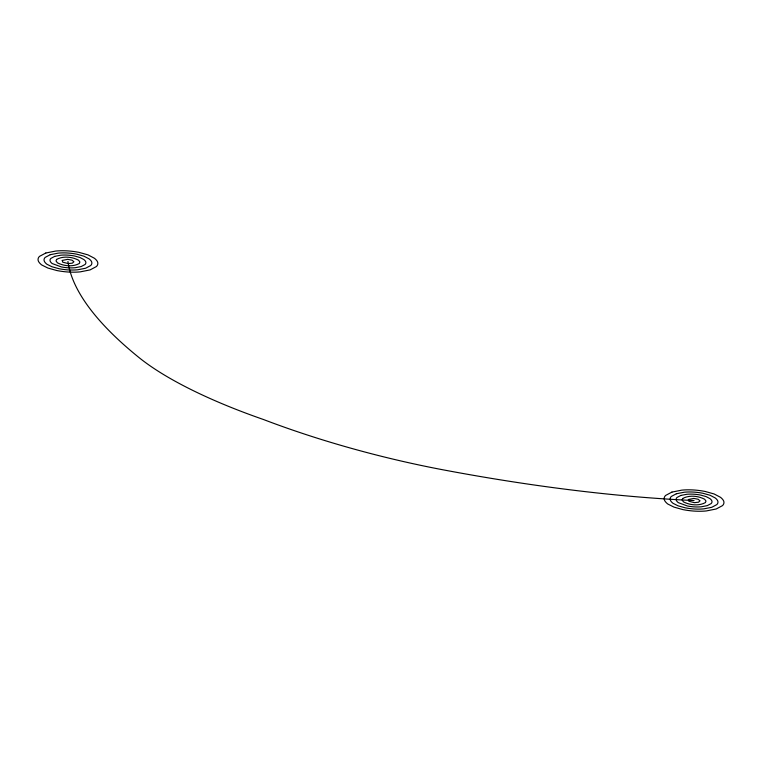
<?xml version="1.0" encoding="UTF-8"?>
<svg xmlns="http://www.w3.org/2000/svg" width="762" height="762" viewBox="0 0 762 762"><rect width="100%" height="100%" fill="white"/><g stroke="black" fill="none" stroke-linecap="round" stroke-linejoin="round"><path stroke-width="1.14" d="M67.942 261.461A689.477 190.043 14 0 0 138.932 357.502A247.231 68.142 14 0 0 263.423 419.491A307.915 84.877 14 0 0 444.132 470.021A649.329 178.975 14 0 0 694.058 500.539M56.598 259.413L56.007 260.928L57.426 262.852C64.027 266.109 72.666 267.129 79.296 263.509L79.886 261.995L78.543 260.185C71.99 256.746 63.246 255.813 56.598 259.413M62.265 260.442L62.684 262.157L68.237 263.585L72.371 263.157L73.914 261.728L71.961 260.147L67.656 259.337L62.265 260.442M682.704 498.491L682.114 500.005L683.533 501.929C690.134 505.187 698.773 506.206 705.402 502.587L705.993 501.072L704.659 499.262C698.097 495.824 689.353 494.89 682.704 498.491M688.381 499.51L688.8 501.234L694.344 502.663L698.478 502.225L700.021 500.805L698.068 499.224L693.763 498.415L688.381 499.51M45.806 253.013L39.567 256.337A50.844 14.011 14 0 0 38.1 260.128A34.471 9.506 14 0 0 41.653 264.928L47.873 268.034L56.912 270.558A32.471 8.954 14 0 0 69.409 272.082A50.844 14.011 14 0 0 80.21 271.863L90.078 269.91L96.326 266.586A50.844 14.011 14 0 0 97.793 262.795A32.471 8.954 14 0 0 94.45 258.27L88.021 254.889L78.981 252.365A32.471 8.954 14 0 0 66.484 250.841A50.844 14.011 14 0 0 55.683 251.06L45.806 253.013M50.235 254.698L45.244 257.365A40.681 11.211 14 0 0 44.072 260.394A27.575 7.601 14 0 0 46.911 264.243L51.892 266.719L59.112 268.738A25.975 7.163 14 0 0 69.113 269.958A40.681 11.211 14 0 0 77.753 269.777L85.658 268.224L90.649 265.557A40.681 11.211 14 0 0 91.821 262.528A25.975 7.163 14 0 0 89.144 258.909L84.001 256.203L76.771 254.184A25.975 7.163 14 0 0 66.78 252.965A40.681 11.211 14 0 0 58.131 253.146L50.235 254.698M54.664 256.394L50.921 258.385A30.509 8.411 14 0 0 50.035 260.661A20.688 5.705 14 0 0 52.168 263.547L61.322 266.919A19.479 5.372 14 0 0 68.818 267.833A30.509 8.411 14 0 0 75.305 267.7L81.229 266.538L84.973 264.538A30.509 8.411 14 0 0 85.849 262.261A19.479 5.372 14 0 0 83.849 259.547L79.991 257.518L74.571 256.003A19.479 5.372 14 0 0 67.066 255.089A30.509 8.411 14 0 0 60.589 255.222L54.664 256.394M671.922 492.09L665.674 495.414A50.844 14.011 14 0 0 664.207 499.205A34.471 9.506 14 0 0 667.76 504.006L673.979 507.111L683.019 509.635A32.471 8.954 14 0 0 695.516 511.159A50.844 14.011 14 0 0 706.317 510.94L716.194 508.987L722.433 505.663A50.844 14.011 14 0 0 723.9 501.872A32.471 8.954 14 0 0 720.557 497.348L714.127 493.967L705.088 491.442A32.471 8.954 14 0 0 692.591 489.918A50.844 14.011 14 0 0 681.79 490.137L671.922 492.09M676.342 493.776L671.351 496.443A40.681 11.211 14 0 0 670.179 499.472A27.575 7.601 14 0 0 673.017 503.311L677.999 505.797L685.228 507.816A25.975 7.163 14 0 0 695.22 509.035A40.681 11.211 14 0 0 703.869 508.854L711.765 507.302L716.756 504.634A40.681 11.211 14 0 0 717.928 501.606A25.975 7.163 14 0 0 715.261 497.986L710.108 495.281L702.888 493.262A25.975 7.163 14 0 0 692.887 492.042A40.681 11.211 14 0 0 684.247 492.223L676.342 493.776M680.771 495.462L677.027 497.462A30.509 8.411 14 0 0 676.151 499.739A20.688 5.705 14 0 0 678.275 502.625L687.429 505.997A19.479 5.372 14 0 0 694.934 506.911A30.509 8.411 14 0 0 701.411 506.778L707.336 505.606L711.079 503.615A30.509 8.411 14 0 0 711.965 501.339A19.479 5.372 14 0 0 709.955 498.624L706.098 496.595L700.678 495.081A19.479 5.372 14 0 0 693.182 494.167A30.509 8.411 14 0 0 686.695 494.3L680.771 495.462"/></g></svg>
